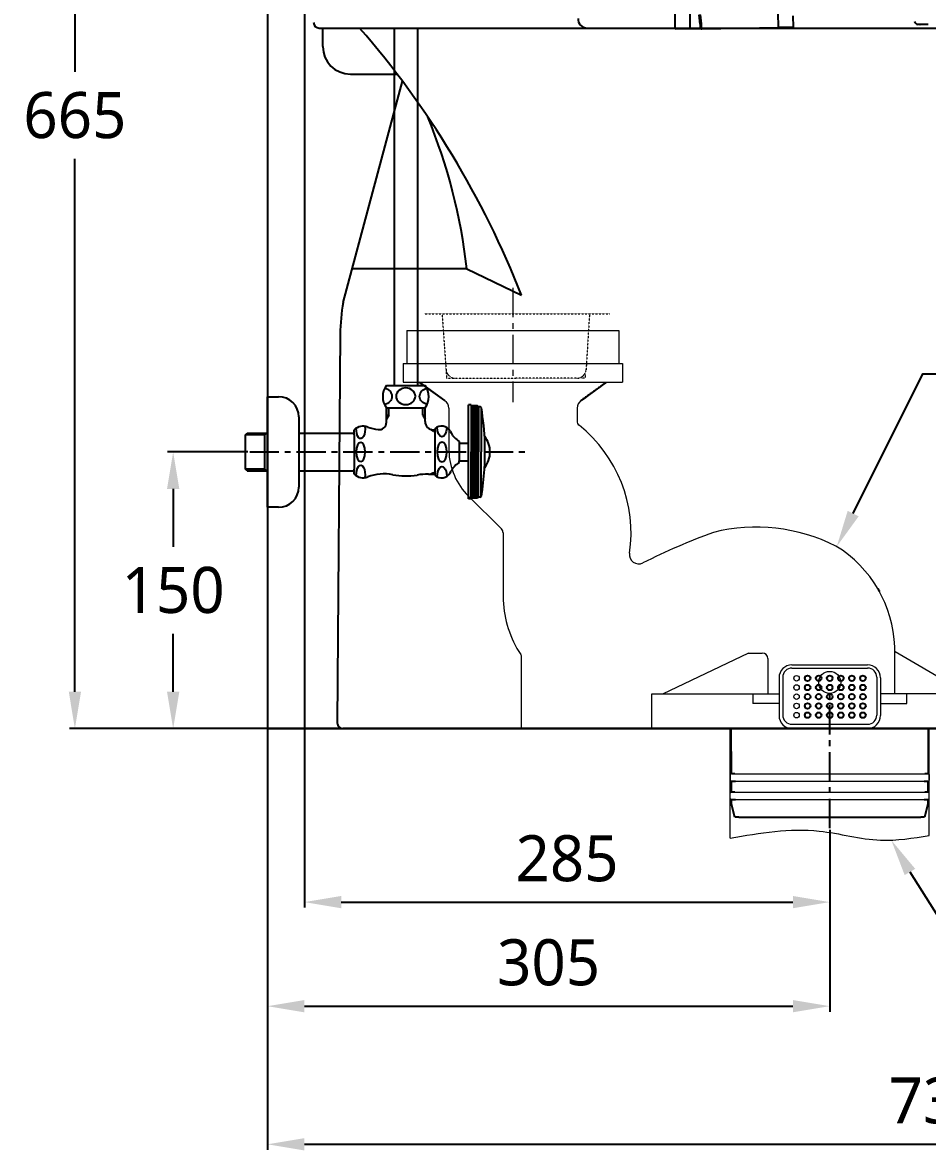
# Model space of a CAD drawing. Header units: millimetres. Extents: x 6575 to 9132, y 125 to 2418.
# Drawn here: x 6607 to 7098, y 125 to 737 of the extents above; entities that cross this region are included whole.
import ezdxf

# ---------------------------------------------------------------- set-up
doc = ezdxf.new("R2010")
doc.units = ezdxf.units.MM
doc.header["$LTSCALE"] = 0.5
doc.linetypes.add('CENTER', pattern=[50.8, 31.75, -6.35, 6.35, -6.35])
doc.linetypes.add('HIDDEN', pattern=[0.375, 0.25, -0.125])
for name, color, linetype in [('1', 1, 'Continuous'), ('2', 2, 'Continuous'), ('3', 3, 'Continuous'), ('4', 4, 'Continuous'), ('6', 6, 'Continuous'), ('CEN', 1, 'CENTER')]:
    doc.layers.add(name, color=color, linetype=linetype)
doc.styles.get("Standard").update_dxf_attribs({"font": 'NanumGothic.ttf'})
doc.dimstyles.new('ISO-25', dxfattribs={"dimtxt": 20, "dimasz": 20, "dimexe": 3, "dimexo": 1, "dimgap": 5, "dimtad": 1, "dimtoh": 1, "dimdec": 0, "dimtxsty": 'Standard', "dimcen": 0, "dimclrd": 3, "dimclre": 3, "dimclrt": 2, "dimadec": 0, "dimazin": 0, "dimtfac": 1, "dimtdec": 0, "dimtmove": 0, "dimatfit": 3, "dimfxl": 0, "dimarcsym": 0})

# ---------------------------------------------------------------- blocks, each defined once
blk = doc.blocks.new('BGFB')
at = {"color": 2, "linetype": 'Continuous', "lineweight": 0}
for p, q in [((-57.5, 0), (57.5, 0)), ((-57.5, 0), (-57.5, -18)), ((57.5, 0), (57.5, -18)), ((-59.5, -18), (59.5, -18)), ((-59.5, -18), (-59.5, -28)), ((59.5, -18), (59.5, -28)), ((-59.5, -28), (59.5, -28)), ((-36.9, -38.04), (-50.78, -28)), ((36.9, -38.06), (50.8, -28)), ((-34.8, -42.11), (-34.78, -65.34)), ((34.83, -42.09), (34.8, -49.08)), ((-24.1, -89.92), (-6.23, -107.64)), ((-5.34, -109.77), (-5.28, -146.31)), ((127.84, -174.94), (81.13, -197.34)), ((127.84, -174.94), (135.25, -174.94)), ((207.14, -196.84), (207.14, -171.61)), ((207.34, -174.14), (245.63, -196.43)), ((4.73, -215.9), (4.73, -177.41)), ((138.25, -177.94), (138.25, -197.34)), ((151.35, -181.34), (192.35, -181.34)), ((151.35, -183.09), (192.35, -183.09)), ((144.35, -188.34), (144.35, -208.9)), ((146.35, -188.09), (146.35, -208.59)), ((197.35, -188.09), (197.35, -208.59)), ((199.35, -188.34), (199.35, -208.9)), ((144.35, -197.34), (75.09, -197.34)), ((75.09, -197.34), (75.09, -215.9)), ((130.19, -197.34), (130.19, -202.4)), ((199.35, -196.84), (269.24, -196.84)), ((213.73, -202.4), (213.73, -196.84)), ((269.24, -196.84), (269.24, -215.9)), ((144.35, -202.4), (130.19, -202.4)), ((199.35, -202.4), (213.73, -202.4)), ((151.35, -213.59), (192.35, -213.59)), ((4.73, -215.9), (269.24, -215.9)), ((117.84, -240.9), (117.84, -243.9)), ((118.52, -240.4), (118.34, -240.4)), ((118.54, -244.4), (118.34, -244.4)), ((118.52, -240.4), (225.36, -240.4)), ((118.54, -244.4), (225.36, -244.4)), ((225.86, -240.9), (225.86, -243.9)), ((120.35, -250.4), (223.35, -250.4)), ((120.65, -254.4), (223.05, -254.4))]:
    blk.add_line(p, q, dxfattribs=at)
at = {"color": 3, "linetype": 'Continuous', "lineweight": 0}
for p, q in [((117.84, -275.32), (117.84, -215.9)), ((225.86, -273.83), (225.86, -215.9))]:
    blk.add_line(p, q, dxfattribs=at)
at = {"color": 2}
for p, q in [((118.52, -240.4), (118.41, -215.9)), ((225.28, -215.9), (225.17, -240.4)), ((118.54, -244.4), (120.65, -244.4)), ((118.57, -250.4), (118.54, -244.4)), ((223.05, -244.4), (225.15, -244.4)), ((225.17, -240.4), (223.35, -240.4)), ((225.15, -244.4), (225.13, -250.4)), ((120.35, -250.4), (118.34, -250.4)), ((225.36, -250.4), (223.35, -250.4)), ((118.34, -254.4), (120.65, -254.4)), ((118.6, -256.9), (118.59, -254.4)), ((120.45, -263.9), (118.6, -256.9)), ((223.05, -254.4), (225.36, -254.4)), ((225.1, -256.9), (223.25, -263.9)), ((225.11, -254.4), (225.1, -256.9)), ((122.45, -263.9), (120.45, -263.9)), ((122.45, -263.9), (171.85, -263.9)), ((171.85, -263.9), (221.25, -263.9)), ((223.25, -263.9), (221.25, -263.9))]:
    blk.add_line(p, q, dxfattribs=at)
blk.add_line((120.35, -240.4), (118.52, -240.4))
at = {"color": 2, "linetype": 'Continuous', "lineweight": 0}
for centre in [(153.85, -188.62), (153.85, -193.62), (153.85, -198.62), (153.85, -203.62), (153.85, -208.62)]:
    blk.add_circle(centre, 1.5, dxfattribs=at)
for centre, radius, start, end in [((-39.8, -42.12), 5, 0.04466, 54.10673), ((39.83, -42.11), 5, 125.8861, 179.75562), ((37.8, -49.09), 3, 179.75562, 231.4151), ((-10.7, -109.88), 74.76, 351.54677, 51.4151), ((1.61, -64.14), 36.41, 181.8849, 225.07334), ((-8.34, -109.77), 3, 0.08945, 45.24079), ((239.79, -464.95), 378.84, 110.24375, 116.5549), ((131.95, -202.93), 96.26, 63.28091, 103.9725), ((68.2, -121.6), 5, 171.54677, 296.5549), ((140.19, -174.04), 67, 2.08282, 58.46047), ((52.79, -143.8), 58.13, 182.47622, 213.35345), ((1.73, -177.41), 3, 0, 33.35345), ((135.25, -177.94), 3, 0, 90), ((151.35, -188.34), 7, 90, 180), ((151.35, -188.09), 5, 90, 180), ((192.35, -188.34), 7, 360, 90), ((192.35, -188.09), 5, 0, 90), ((247.14, -193.84), 3, 239.7939, 270), ((151.35, -208.9), 7, 179.73808, 270), ((151.35, -208.59), 5, 180, 270), ((192.35, -208.59), 5, 270, 0), ((192.35, -208.9), 7, 270, 0), ((118.34, -240.9), 0.5, 90, 180), ((118.34, -243.9), 0.5, 180, 270), ((225.36, -240.9), 0.5, 0, 90), ((225.36, -243.9), 0.5, 270, 360), ((118.34, -250.9), 0.5, 90, 180), ((225.36, -250.9), 0.5, 0, 90), ((118.34, -253.9), 0.5, 180, 270), ((225.36, -253.9), 0.5, 270, 0)]:
    blk.add_arc(centre, radius, start, end, dxfattribs=at)
at = {"color": 3, "linetype": 'Continuous', "lineweight": 0}
blk.add_spline([(117.84, -275.32), (166.15, -271.49), (199.41, -276.45), (225.86, -273.83)], degree=3, dxfattribs=at)
at = {"layer": '1', "color": 252, "linetype": 'Continuous'}
for q in [(-50.8, -28), (-50.14, -28.48), (-50.14, -28.48), (-50.14, -28.48)]:
    blk.add_line((-36.9, -38.04), q, dxfattribs=at)
at = {"layer": '1', "color": 2, "linetype": 'Continuous'}
for centre in [(159.85, -188.62), (159.85, -188.62), (165.85, -188.62), (165.85, -188.62), (171.85, -188.62), (177.85, -188.62), (177.85, -188.62), (183.85, -188.62), (183.85, -188.62), (189.85, -188.62), (189.85, -188.62), (159.85, -193.62), (159.85, -193.62), (165.85, -193.62), (165.85, -193.62), (171.85, -193.62), (177.85, -193.62), (177.85, -193.62), (183.85, -193.62), (183.85, -193.62), (189.85, -193.62), (189.85, -193.62), (159.85, -198.62), (159.85, -198.62), (165.85, -198.62), (165.85, -198.62), (171.85, -198.62), (177.85, -198.62), (177.85, -198.62), (183.85, -198.62), (183.85, -198.62), (189.85, -198.62), (189.85, -198.62), (159.85, -203.62), (159.85, -203.62), (159.85, -208.62), (159.85, -208.62), (165.85, -203.62), (165.85, -203.62), (165.85, -208.62), (165.85, -208.62), (171.85, -203.62), (171.85, -208.62), (171.85, -208.62), (177.85, -203.62), (177.85, -203.62), (177.85, -208.62), (177.85, -208.62), (183.85, -203.62), (183.85, -203.62), (183.85, -208.62), (183.85, -208.62), (189.85, -203.62), (189.85, -203.62), (189.85, -208.62), (189.85, -208.62)]:
    blk.add_circle(centre, 1.5, dxfattribs=at)
at = {"layer": '1', "color": 252, "linetype": 'Continuous'}
for centre in [(171.85, -188.62), (171.85, -193.62), (171.85, -198.62), (171.85, -203.62)]:
    blk.add_circle(centre, 1.5, dxfattribs=at)
for points, degree in [([(50.14, -28.48), (36.94, -38.03)], 1), ([(50.14, -28.48), (45.74, -31.66), (41.34, -34.85), (36.94, -38.03)], 3), ([(50.14, -28.48), (36.94, -38.03)], 1), ([(50.14, -28.48), (45.74, -31.66), (41.34, -34.85), (36.94, -38.03)], 3), ([(197.87, -139.92), (198.2, -140.47), (198.52, -141.02), (198.83, -141.58)], 3), ([(197.87, -139.92), (198.2, -140.47), (198.52, -141.02), (198.83, -141.58)], 3)]:
    blk.add_open_spline(points, degree=degree, dxfattribs=at)
at = {"layer": 'CEN'}
blk.add_line((171.85, -269.9), (171.85, -196.9), dxfattribs=at)
blk = doc.blocks.new('*D58')
at = {"color": 3, "lineweight": -2}
for p, q in [((6759.64, 982.91), (6759.64, 256.7)), ((7044.64, 298.83), (7044.64, 256.7)), ((6779.64, 259.7), (7024.64, 259.7))]:
    blk.add_line(p, q, dxfattribs=at)
at = {"color": 3}
for points in [[(6779.64, 263.03), (6779.64, 256.37), (6759.64, 259.7)], [(7024.64, 263.03), (7024.64, 256.37), (7044.64, 259.7)]]:
    blk.add_solid(points, dxfattribs=at)
at = {"layer": 'Defpoints', "color": 0}
for p in [(6759.64, 983.91), (7044.64, 299.83), (7044.64, 259.7)]:
    blk.add_point(p, dxfattribs=at)
at = {"color": 2, "insert": (6902.14, 283.31), "char_height": 25, "attachment_point": 5}
blk.add_mtext('285', dxfattribs=at)
blk = doc.blocks.new('*D59')
at = {"color": 3, "lineweight": -2}
for p, q in [((6739.64, 366.04), (6739.64, 200.25)), ((7044.64, 298.83), (7044.64, 200.25)), ((6759.64, 203.25), (7024.64, 203.25))]:
    blk.add_line(p, q, dxfattribs=at)
at = {"color": 3}
for points in [[(6759.64, 206.58), (6759.64, 199.92), (6739.64, 203.25)], [(7024.64, 206.58), (7024.64, 199.92), (7044.64, 203.25)]]:
    blk.add_solid(points, dxfattribs=at)
at = {"layer": 'Defpoints', "color": 0}
for p in [(6739.64, 367.04), (7044.64, 299.83), (7044.64, 203.25)]:
    blk.add_point(p, dxfattribs=at)
at = {"color": 2, "insert": (6892.14, 226.88), "char_height": 25, "attachment_point": 5}
blk.add_mtext('305', dxfattribs=at)
blk = doc.blocks.new('*D62')
at = {"color": 3, "lineweight": -2}
for p, q in [((7469.34, 726.09), (7469.34, 125.34)), ((6739.64, 352.83), (6739.64, 125.34)), ((6759.64, 128.34), (7449.34, 128.34))]:
    blk.add_line(p, q, dxfattribs=at)
at = {"color": 3}
for points in [[(6759.64, 131.67), (6759.64, 125), (6739.64, 128.34)], [(7449.34, 131.67), (7449.34, 125), (7469.34, 128.34)]]:
    blk.add_solid(points, dxfattribs=at)
at = {"layer": 'Defpoints', "color": 0}
for p in [(7469.34, 727.09), (6739.64, 353.83), (7469.34, 128.34)]:
    blk.add_point(p, dxfattribs=at)
at = {"color": 2, "insert": (7104.49, 151.96), "char_height": 25, "attachment_point": 5}
blk.add_mtext('730', dxfattribs=at)
blk = doc.blocks.new('*D65')
at = {"color": 3, "lineweight": -2}
for p, q in [((6768.64, 1018.91), (6632.17, 1018.91)), ((6635.17, 998.91), (6635.17, 709.98)), ((6635.17, 373.83), (6635.17, 662.76)), ((6779.51, 353.83), (6632.17, 353.83))]:
    blk.add_line(p, q, dxfattribs=at)
at = {"color": 3}
for points in [[(6631.84, 998.91), (6638.51, 998.91), (6635.17, 1018.91)], [(6631.84, 373.83), (6638.51, 373.83), (6635.17, 353.83)]]:
    blk.add_solid(points, dxfattribs=at)
at = {"layer": 'Defpoints', "color": 0}
for p in [(6769.64, 1018.91), (6635.17, 353.83), (6780.51, 353.83)]:
    blk.add_point(p, dxfattribs=at)
at = {"color": 2, "insert": (6635.17, 686.37), "char_height": 25, "attachment_point": 5}
blk.add_mtext('665', dxfattribs=at)
blk = doc.blocks.new('*D66')
at = {"color": 3, "lineweight": -2}
for p, q in [((6728.98, 503.83), (6685.48, 503.83)), ((6688.48, 483.83), (6688.48, 452.4)), ((6688.48, 373.83), (6688.48, 405.25)), ((6779.51, 353.83), (6685.48, 353.83))]:
    blk.add_line(p, q, dxfattribs=at)
at = {"color": 3}
for points in [[(6685.14, 483.83), (6691.81, 483.83), (6688.48, 503.83)], [(6685.14, 373.83), (6691.81, 373.83), (6688.48, 353.83)]]:
    blk.add_solid(points, dxfattribs=at)
at = {"layer": 'Defpoints', "color": 0}
for p in [(6729.98, 503.83), (6688.48, 353.83), (6780.51, 353.83)]:
    blk.add_point(p, dxfattribs=at)
at = {"color": 2, "insert": (6688.48, 428.83), "char_height": 25, "attachment_point": 5}
blk.add_mtext('150', dxfattribs=at)
blk = doc.blocks.new('21D21D1')
at = {"color": 2}
for p, q in [((7484.62, 1047.49), (7484.62, 1056.89)), ((7498.14, 1050.28), (7497.62, 1055.27)), ((7498.12, 1055.31), (7498.64, 1050.3)), ((7499.01, 1047.74), (7498.21, 1055.36)), ((7548.51, 1054.73), (7548.62, 1048.6)), ((7492.62, 1047.63), (7484.62, 1047.49)), ((7498.19, 1047.72), (7492.62, 1047.63)), ((7498.14, 1050.28), (7498.19, 1047.72)), ((7498.69, 1047.73), (7498.19, 1047.72)), ((7498.64, 1050.3), (7498.69, 1047.73)), ((7498.69, 1047.73), (7499.01, 1047.74)), ((7499.01, 1047.74), (7540.62, 1048.46)), ((7548.62, 1048.6), (7540.62, 1048.46))]:
    blk.add_line(p, q, dxfattribs=at)
for points in [[(7484.62, 1047.49), (7484.62, 1057.05)], [(7492.62, 1057.06), (7492.62, 1047.63)], [(7540.62, 1048.46), (7540.49, 1056.33)], [(7614.43, 1051.69), (7614.65, 1051.05), (7615.1, 1050.49), (7615.72, 1050.13), (7616.06, 1050.04)], [(7621.86, 1049.93), (7620.91, 1049.95), (7619.98, 1049.97), (7619.28, 1049.98), (7618.62, 1049.99), (7618.01, 1050), (7617.46, 1050.01), (7616.98, 1050.02), (7616.6, 1050.03), (7616.3, 1050.03), (7616.12, 1050.04), (7616.05, 1050.04)], [(7616.21, 1050.03), (7616.12, 1050.04), (7616.05, 1050.04)], [(7617.34, 1050.01), (7616.98, 1050.02), (7616.6, 1050.03), (7616.3, 1050.03), (7616.21, 1050.03)], [(7617.32, 1049.99), (7617.45, 1050)], [(7617.32, 1049.99), (7617.36, 1049.99)], [(7617.35, 1050.01), (7617.34, 1050.01)], [(7617.44, 1050.01), (7617.35, 1050.01)], [(7617.82, 1050), (7617.46, 1050.01), (7617.44, 1050.01)], [(7617.45, 1050), (7617.52, 1050.01)]]:
    blk.add_lwpolyline(points, dxfattribs=at)
at = {"color": 2, "extrusion": (0, 0, -1)}
blk.add_ellipse((7498.14, 1050.27), major_axis=(-0.5, -0.031), ratio=0.017419, start_param=1.571557, end_param=3.141474, dxfattribs=at)

msp = doc.modelspace()

# ---------------------------------------------------------------- linework, layer by layer
at = {"color": 7}
for p, q in [((6767.68, 733.77), (6899.06, 733.77)), ((6769.64, 723.77), (6769.64, 733.77)), ((6899.06, 733.77), (7464.64, 733.77)), ((6780.74, 584.97), (6812.9, 704.88)), ((6784.64, 708.77), (6809.97, 708.77)), ((6847.7, 603.25), (6785.65, 603.25)), ((6847.7, 603.25), (6877.51, 588.83)), ((6779.11, 567.69), (6777.51, 356.85)), ((6851.55, 353.83), (6780.51, 353.83)), ((7314.99, 353.83), (6851.55, 353.83))]:
    msp.add_line(p, q, dxfattribs=at)
at = {"color": 7, "linetype": 'Continuous'}
msp.add_line((6900.62, 353.83), (7153.42, 353.83), dxfattribs=at)
at = {"color": 7}
for centre, radius, start, end in [((6767.68, 736.77), 3, 180.64359, 270), ((6913.11, 738.77), 5, 177.09878, 270), ((6411.14, 405.19), 501.22, 21.49234, 40.96214), ((6784.64, 723.77), 15, 180, 270), ((6550.76, 570.98), 298.68, 6.20245, 22.57193), ((6879.1, 566.93), 100, 169.6083, 179.56626), ((6780.51, 356.83), 3, 179.56626, 270)]:
    msp.add_arc(centre, radius, start, end, dxfattribs=at)
at = {"layer": '1', "linetype": 'CENTER'}
msp.add_line((6729.98, 503.83), (6881.52, 503.83), dxfattribs=at)
at = {"layer": '2', "color": 2, "linetype": 'HIDDEN', "ltscale": 60}
msp.add_line((7096.64, 353.83), (7044.64, 353.83), dxfattribs=at)
at = {"layer": '3', "color": 1, "linetype": 'CENTER', "lineweight": 0}
msp.add_line((6872.79, 592.79), (6872.79, 530.85), dxfattribs=at)
at = {"layer": '3', "color": 7, "linetype": 'HIDDEN', "lineweight": 0, "ltscale": 0.1}
for p, q in [((6824.77, 578.83), (6925.28, 578.83)), ((6834.33, 578.83), (6836.83, 543.83)), ((6914.33, 578.83), (6912.44, 548.12)), ((6912.15, 546.1), (6911.83, 543.83)), ((6836.83, 543.83), (6874.33, 543.83)), ((6907.49, 543.83), (6874.33, 543.83)), ((6911.83, 543.83), (6909.45, 543.83))]:
    msp.add_line(p, q, dxfattribs=at)
at = {"layer": '3'}
for points in [[(7057.36, 470.43), (7095.1, 546.13), (7275.38, 546.13)], [(7088.15, 276.04), (7142.78, 189.74), (7440.28, 189.74)]]:
    msp.add_lwpolyline(points, dxfattribs=at)
at = {"layer": '3', "color": 7, "linetype": 'Continuous', "lineweight": 0}
msp.add_circle((7044.64, 378.83), 6, dxfattribs=at)
at = {"layer": '3', "color": 7, "linetype": 'HIDDEN', "lineweight": 0}
for centre, start, end in [((6841.48, 548.83), 184.08562, 270), ((6907.47, 548.83), 270, 356.48401)]:
    msp.add_arc(centre, 5, start, end, dxfattribs=at)
at = {"layer": '3'}
msp.add_solid([(7060.34, 468.94), (7048.43, 452.53), (7054.38, 471.92)], dxfattribs=at)
at = {"layer": '3', "color": 3}
msp.add_solid([(7085.27, 274.36), (7078.03, 293.3), (7091.02, 277.73)], dxfattribs=at)
at = {"layer": '4'}
for p, q in [((6808.29, 733.77), (6808.29, 539.83)), ((6820.99, 733.77), (6820.99, 539.83)), ((6804.14, 539.83), (6808.29, 539.83)), ((6808.29, 539.83), (6825.14, 539.83)), ((6739.64, 473.83), (6739.64, 533.83)), ((6739.64, 533.83), (6745.64, 533.83)), ((6804.14, 527.83), (6825.14, 527.83)), ((6804.14, 519.92), (6804.14, 527.83)), ((6805.39, 523.83), (6805.39, 527.83)), ((6823.89, 523.83), (6823.89, 527.83)), ((6825.14, 520.33), (6825.14, 527.83)), ((6850.14, 529.33), (6848.64, 529.33)), ((6848.64, 528.33), (6848.64, 529.33)), ((6848.64, 503.83), (6848.64, 528.33)), ((6850.14, 529.13), (6850.14, 529.33)), ((6850.14, 529.13), (6850.14, 503.83)), ((6853.64, 528.42), (6850.14, 528.42)), ((6853.64, 527.42), (6850.14, 527.42)), ((6853.64, 526.42), (6850.14, 526.42)), ((6853.64, 528.83), (6850.44, 528.83)), ((6854.14, 528.33), (6853.64, 528.83)), ((6853.64, 528.83), (6853.64, 503.83)), ((6854.96, 528.33), (6854.14, 528.33)), ((6854.14, 528.33), (6854.14, 503.83)), ((6855.55, 527.83), (6855.55, 503.83)), ((6756.64, 522.83), (6756.64, 484.83)), ((6804.14, 523.83), (6805.39, 523.83)), ((6805.39, 523.83), (6804.14, 521.66)), ((6823.89, 523.83), (6825.14, 523.83)), ((6823.89, 523.83), (6825.14, 521.66)), ((6853.64, 525.42), (6850.14, 525.42)), ((6853.64, 524.42), (6850.14, 524.42)), ((6853.64, 523.42), (6850.14, 523.42)), ((6853.64, 522.42), (6850.14, 522.42)), ((6853.64, 521.42), (6850.14, 521.42)), ((6853.64, 520.42), (6850.14, 520.42)), ((6727.64, 513.08), (6728.64, 514.08)), ((6728.64, 514.08), (6739.64, 514.08)), ((6738.14, 493.58), (6738.14, 514.08)), ((6738.14, 513.08), (6739.14, 514.08)), ((6756.64, 514.08), (6786.63, 514.08)), ((6786.63, 513.08), (6786.63, 515.83)), ((6829.64, 515.08), (6828.34, 516.02)), ((6829.64, 515.83), (6830.55, 515.83)), ((6829.64, 515.08), (6829.64, 515.83)), ((6829.64, 515.08), (6830.55, 515.08)), ((6830.55, 515.83), (6830.55, 516.55)), ((6830.55, 491.83), (6830.55, 515.83)), ((6838.66, 515.15), (6839.21, 514.19)), ((6853.64, 519.42), (6850.14, 519.42)), ((6853.64, 518.42), (6850.14, 518.42)), ((6853.64, 517.42), (6850.14, 517.42)), ((6853.64, 516.42), (6850.14, 516.42)), ((6853.64, 515.42), (6850.14, 515.42)), ((6853.64, 514.42), (6850.14, 514.42)), ((6738.14, 513.08), (6727.64, 513.08)), ((6727.76, 494.58), (6727.76, 513.08)), ((6739.64, 513.46), (6739.64, 494.19)), ((6786.64, 513.08), (6786.64, 494.58)), ((6843.55, 509.56), (6843.55, 508.58)), ((6843.55, 508.58), (6843.55, 499.08)), ((6843.55, 508.58), (6848.64, 508.58)), ((6853.64, 513.42), (6850.14, 513.42)), ((6853.64, 512.42), (6850.14, 512.42)), ((6853.64, 511.42), (6850.14, 511.42)), ((6853.64, 510.42), (6850.14, 510.42)), ((6853.64, 509.42), (6850.14, 509.42)), ((6853.64, 508.42), (6850.14, 508.42)), ((6848.64, 478.33), (6848.64, 503.83)), ((6853.64, 507.42), (6850.14, 507.42)), ((6853.64, 506.42), (6850.14, 506.42)), ((6853.64, 505.42), (6850.14, 505.42)), ((6853.64, 504.42), (6850.14, 504.42)), ((6850.14, 478.53), (6850.14, 503.83)), ((6853.64, 503.24), (6850.14, 503.24)), ((6853.64, 502.24), (6850.14, 502.24)), ((6853.64, 478.83), (6853.64, 503.83)), ((6854.14, 479.33), (6854.14, 503.83)), ((6855.55, 479.83), (6855.55, 503.83)), ((6843.55, 499.08), (6848.64, 499.08)), ((6843.55, 498.09), (6843.55, 499.08)), ((6853.64, 501.24), (6850.14, 501.24)), ((6853.64, 500.24), (6850.14, 500.24)), ((6853.64, 499.24), (6850.14, 499.24)), ((6853.64, 498.24), (6850.14, 498.24)), ((6853.64, 497.24), (6850.14, 497.24)), ((6853.64, 496.24), (6850.14, 496.24)), ((6738.14, 494.58), (6727.64, 494.58)), ((6728.64, 493.58), (6727.64, 494.58)), ((6728.64, 493.58), (6739.64, 493.58)), ((6739.14, 493.58), (6738.14, 494.58)), ((6756.64, 493.58), (6786.64, 493.58)), ((6786.64, 491.83), (6786.64, 494.58)), ((6786.64, 493.58), (6786.64, 493.4)), ((6786.64, 491.83), (6786.64, 493.4)), ((6826.92, 491.83), (6830.55, 491.83)), ((6829.64, 492.58), (6828.34, 491.83)), ((6829.64, 492.58), (6830.55, 492.58)), ((6829.64, 491.83), (6829.64, 492.58)), ((6830.55, 491.11), (6830.55, 491.83)), ((6838.66, 492.51), (6839.21, 493.46)), ((6853.64, 495.24), (6850.14, 495.24)), ((6853.64, 494.24), (6850.14, 494.24)), ((6853.64, 493.24), (6850.14, 493.24)), ((6853.64, 492.24), (6850.14, 492.24)), ((6853.64, 491.24), (6850.14, 491.24)), ((6853.64, 490.24), (6850.14, 490.24)), ((6853.64, 489.24), (6850.14, 489.24)), ((6853.64, 488.24), (6850.14, 488.24)), ((6853.64, 487.24), (6850.14, 487.24)), ((6853.64, 486.24), (6850.14, 486.24)), ((6853.64, 485.24), (6850.14, 485.24)), ((6853.64, 484.24), (6850.14, 484.24)), ((6850.14, 478.33), (6848.64, 478.33)), ((6853.64, 483.24), (6850.14, 483.24)), ((6853.64, 482.24), (6850.14, 482.24)), ((6853.64, 481.24), (6850.14, 481.24)), ((6853.64, 480.24), (6850.14, 480.24)), ((6853.64, 479.24), (6850.14, 479.24)), ((6850.14, 478.33), (6850.14, 478.53)), ((6853.64, 478.83), (6850.44, 478.83)), ((6854.14, 479.33), (6853.64, 478.83)), ((6854.96, 479.33), (6854.14, 479.33)), ((6745.64, 473.83), (6739.64, 473.83))]:
    msp.add_line(p, q, dxfattribs=at)
for centre, radius, start, end in [((6812.14, 533.83), 10, 143.1301, 216.8699), ((6817.14, 533.83), 10, 323.1301, 36.8699), ((6745.64, 522.83), 11, 0, 90), ((6850.44, 529.13), 0.3, 180, 270), ((6854.96, 527.63), 0.7, 9.49341, 90), ((6712.64, 503.83), 145, 1.94314, 9.49341), ((6829.64, 520.33), 4.5, 180, 270), ((6791.54, 510.83), 7, 69.03386, 134.51294), ((6802.93, 540.55), 24.83, 249.03386, 262.28832), ((6800.14, 519.92), 4, 262.28832, 0), ((6834.02, 512.47), 5.36, 30, 130.43057), ((6851.34, 521.19), 14, 210, 236.19018), ((6712.64, 503.83), 145, 350.50659, 1.94314), ((6846.38, 503.78), 14, 0.24727, 38.21407), ((6846.38, 503.9), 14, 321.78593, 359.75273), ((6851.34, 486.46), 14, 123.80982, 150), ((6791.54, 496.82), 7, 225.5, 290.96614), ((6802.93, 467.1), 24.83, 79.26272, 110.96614), ((6814.64, 528.83), 38, 259.26273, 279.30483), ((6826.92, 453.83), 38, 90, 99.30482), ((6834.02, 495.18), 5.36, 229.56943, 330), ((6745.64, 484.83), 11, 270, 0), ((6850.44, 478.53), 0.3, 90, 180), ((6854.96, 480.03), 0.7, 270, 350.50659)]:
    msp.add_arc(centre, radius, start, end, dxfattribs=at)
at = {"layer": '4', "extrusion": (0, 0, -1)}
for centre, major_axis, ratio, start_param, end_param in [((6801.95, 534.05), (-5.23, 0), 0.866391, 1.824119, 4.49897), ((6827.41, 534.05), (-5.23, 0), 0.866391, 4.942097, 7.58465), ((6790.2, 516.33), (0, -5.22), 0.46009, 4.433611, 7.934688), ((6834.31, 517.42), (0, -5.4), 0.478204, 4.79078, 7.834251), ((6790.2, 491.41), (0, -5.22), 0.46009, 1.472186, 5.009627), ((6834.31, 490.51), (0, -5.4), 0.478204, 1.540108, 4.68362)]:
    msp.add_ellipse(centre, major_axis=major_axis, ratio=ratio, start_param=start_param, end_param=end_param, dxfattribs=at)
for centre, major_axis, ratio in [((6814.64, 534.05), (-5.23, 0), 0.866391), ((6790.2, 503.83), (0, -5.22), 0.46009), ((6834.31, 503.83), (0, -5.4), 0.478204)]:
    msp.add_ellipse(centre, major_axis=major_axis, ratio=ratio, dxfattribs=at)
at = {"layer": '6'}
for p, q in [((6739.64, 2278.86), (6739.64, 353.83)), ((6739.64, 353.83), (8667.14, 353.83))]:
    msp.add_line(p, q, dxfattribs=at)

# ---------------------------------------------------------------- block references
msp.add_blockref('21D21D1', (-523.83, -314.33))
at = {"color": 1}
msp.add_blockref('BGFB', (6872.79, 569.73), dxfattribs=at)

# ---------------------------------------------------------------- dimensions: what is measured, and where the dimension line sits
dim = msp.add_linear_dim(base=(6635.17, 353.83), p1=(6769.64, 1018.91), p2=(6780.51, 353.83), angle=90, dimstyle='ISO-25', override={"dimtxt": 25, "dimgap": 10, "dimtad": 0, "dimtih": 1, "dimarcsym": 1})
dim.commit()
dim.dimension.update_dxf_attribs({"geometry": '*D65', "text_midpoint": (6635.17, 686.37), "dimtype": 160})
for base, p1, p2, picture, middle in [((7044.64, 259.7), (6759.64, 983.91), (7044.64, 299.83), '*D58', (6902.14, 283.31)), ((7469.34, 128.34), (6739.64, 353.83), (7469.34, 727.09), '*D62', (7104.49, 151.96)), ((7044.64, 203.25), (6739.64, 367.04), (7044.64, 299.83), '*D59', (6892.14, 226.88))]:
    dim = msp.add_linear_dim(base=base, p1=p1, p2=p2, dimstyle='ISO-25', override={"dimscale": 1, "dimtxt": 25, "dimgap": 10, "dimarcsym": 1})
    dim.commit()
    dim.dimension.update_dxf_attribs({"geometry": picture, "text_midpoint": middle})
dim = msp.add_linear_dim(base=(6688.48, 353.83), p1=(6729.98, 503.83), p2=(6780.51, 353.83), angle=90, dimstyle='ISO-25', override={"dimtxt": 25, "dimgap": 10, "dimtad": 0, "dimtih": 1, "dimarcsym": 1})
dim.commit()
dim.dimension.update_dxf_attribs({"geometry": '*D66', "text_midpoint": (6688.48, 428.83)})

doc.saveas('drawing.dxf')
